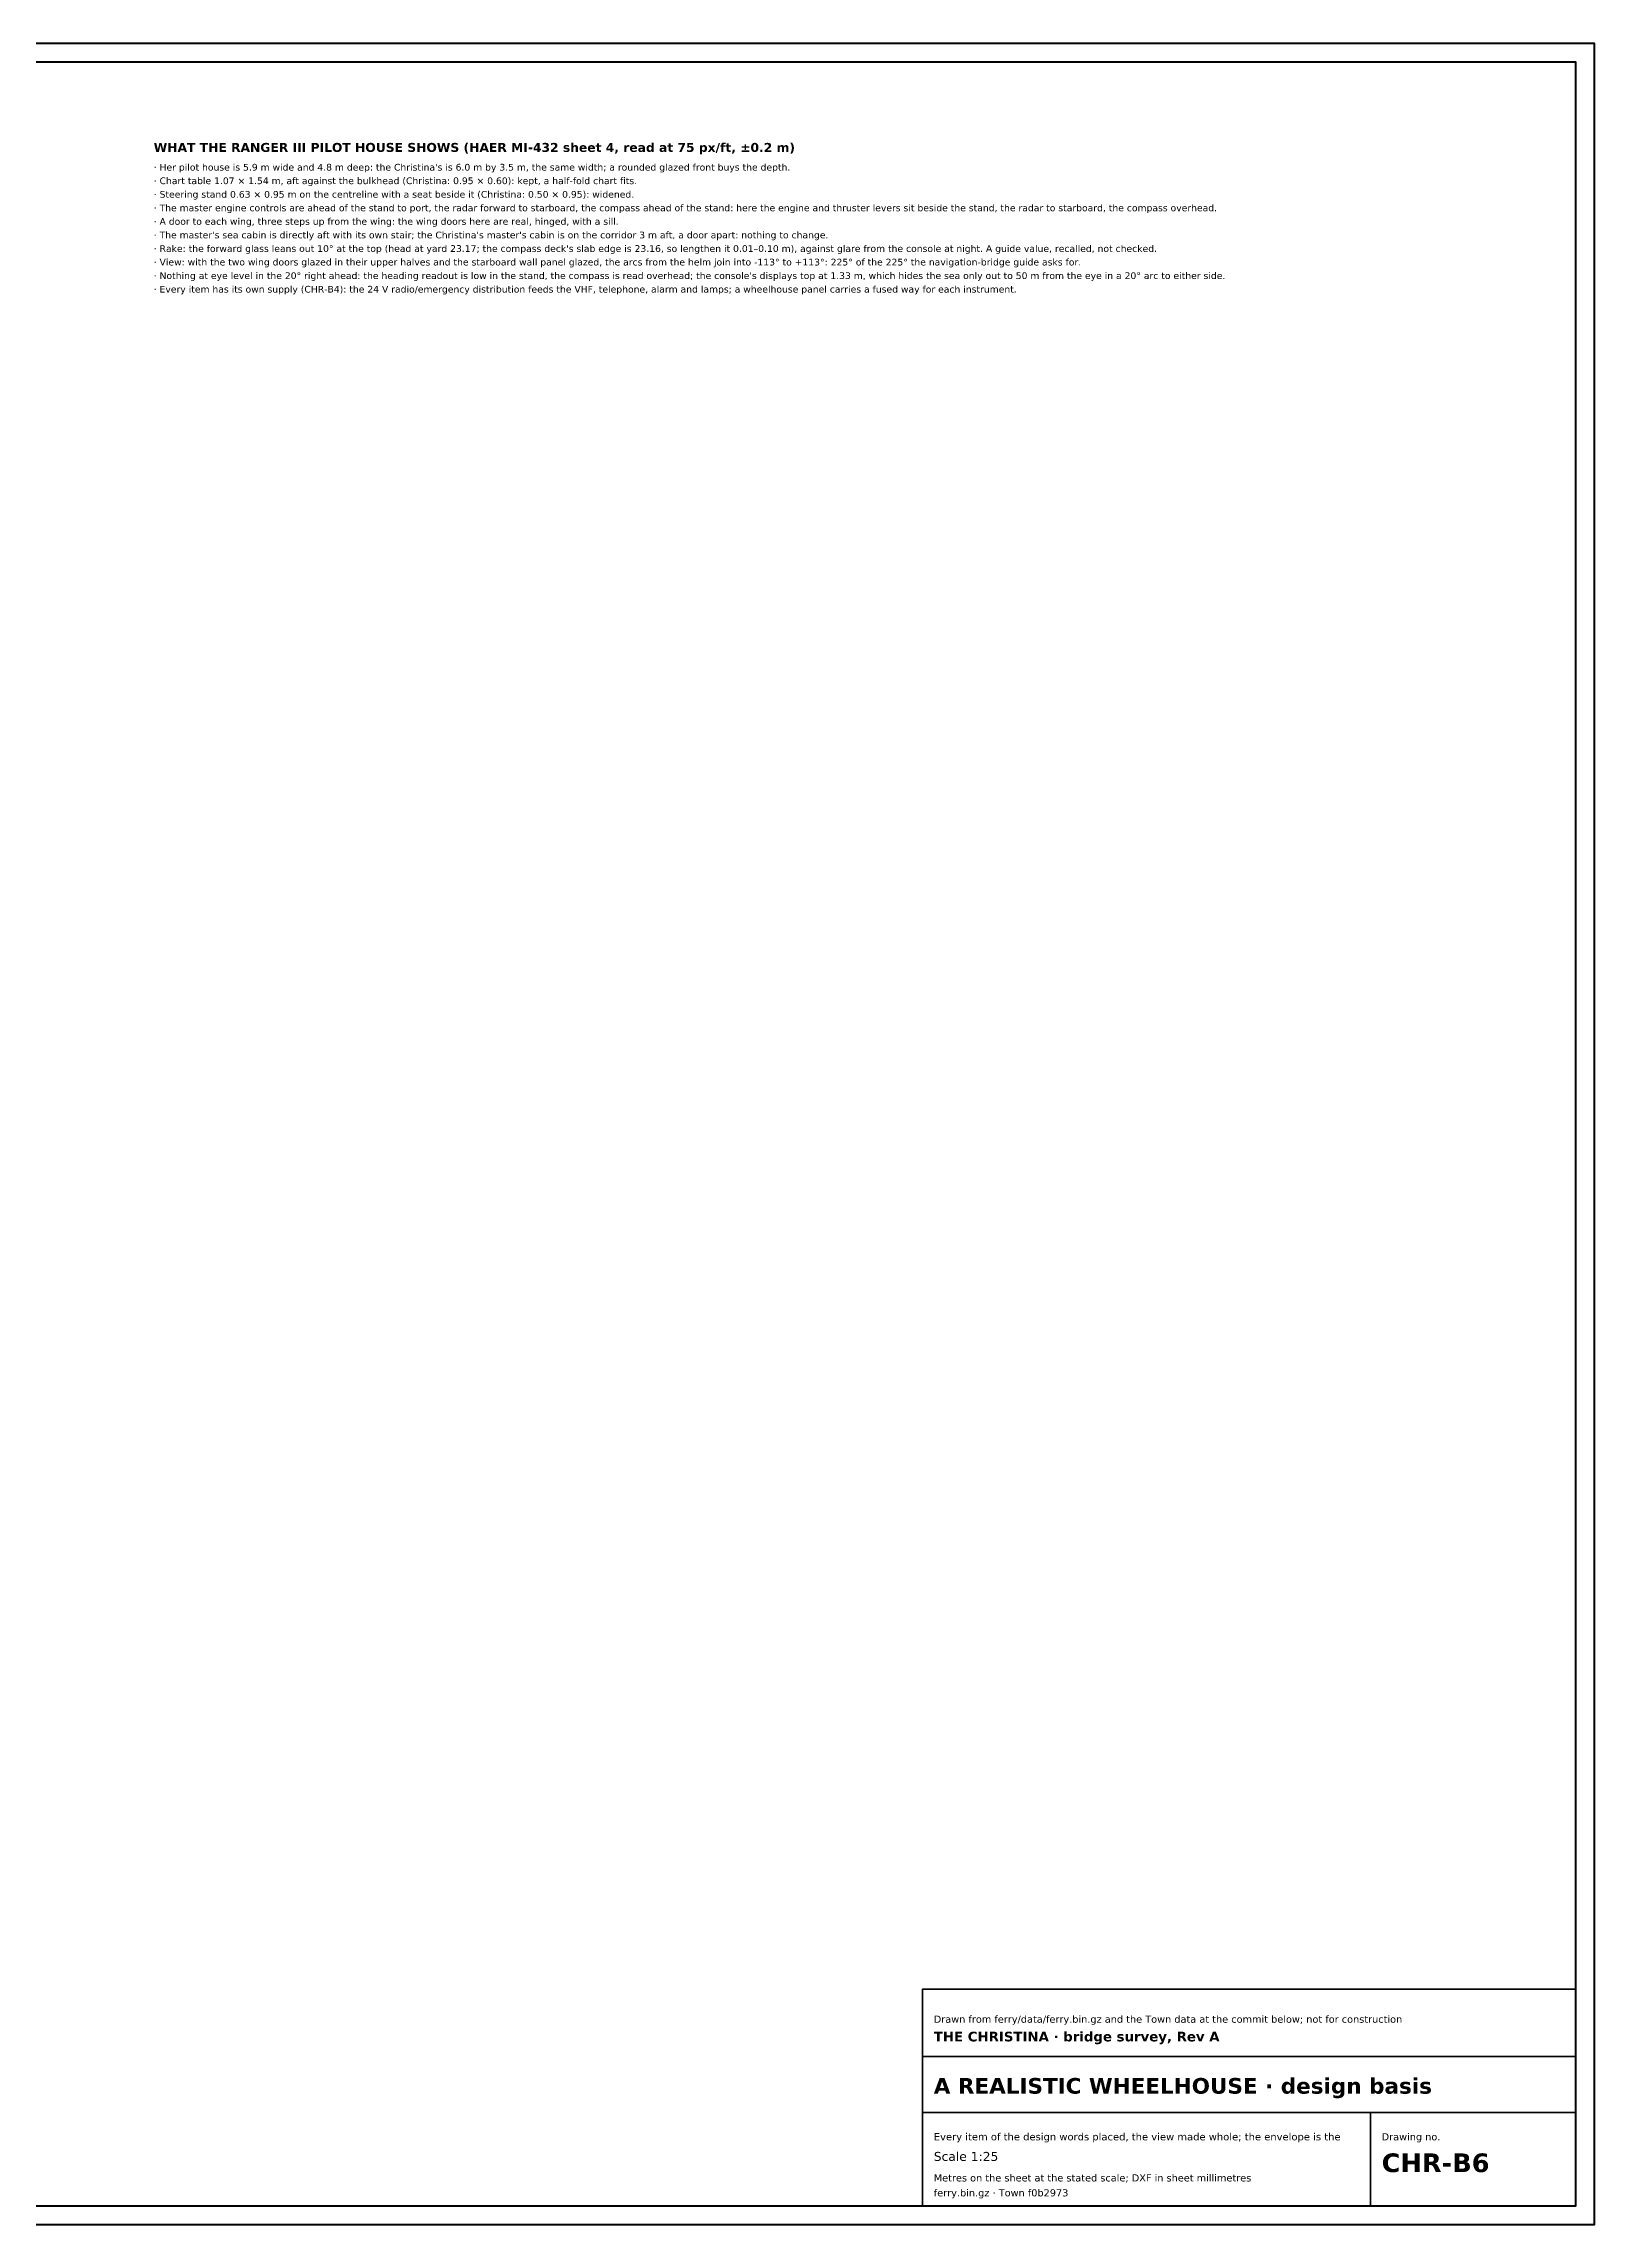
# Model space of a CAD drawing. Header units: millimetres. Extents: x 5 to 836, y 5 to 589.
# Drawn here: x 420 to 836, y 5 to 589 of the extents above; entities that cross this region are included whole.
import ezdxf

# ---------------------------------------------------------------- set-up
doc = ezdxf.new("R2010")
doc.units = ezdxf.units.MM
doc.layers.add('DIM', color=2, linetype='CONTINUOUS', lineweight=13, true_color=0x1e46a0)
for name, color, linetype, lineweight in [('FRAME', 7, 'CONTINUOUS', 50), ('TEXT', 7, 'CONTINUOUS', 18), ('TITLE', 7, 'CONTINUOUS', 35)]:
    doc.layers.add(name, color=color, linetype=linetype, lineweight=lineweight)
doc.styles.add('SANS', font='DejaVuSans.ttf')
doc.styles.add('SANSB', font='DejaVuSans-Bold.ttf')

msp = doc.modelspace()

# ---------------------------------------------------------------- linework, layer by layer
at = {"layer": 'FRAME'}
for points in [[(5, 5), (836, 5), (836, 589), (5, 589)], [(10, 10), (831, 10), (831, 584), (10, 584)]]:
    msp.add_lwpolyline(points, close=True, dxfattribs=at)
at = {"layer": 'TITLE'}
for p, q in [((656, 50), (831, 50)), ((656, 35), (831, 35)), ((776, 10), (776, 35))]:
    msp.add_line(p, q, dxfattribs=at)
msp.add_lwpolyline([(656, 10), (831, 10), (831, 68), (656, 68)], close=True, dxfattribs=at)

# ---------------------------------------------------------------- texts
at = {"layer": 'DIM', "style": 'SANS'}
for s, p in [("· Rake: the forward glass leans out 10° at the top (head at yard 23.17; the compass deck's slab edge is 23.16, so lengthen it 0.01–0.10 m), against glare from the console at night. A guide value, recalled, not checked.", (450, 533.22)), ('· View: with the two wing doors glazed in their upper halves and the starboard wall panel glazed, the arcs from the helm join into -113° to +113°: 225° of the 225° the navigation-bridge guide asks for.', (450, 529.59)), ("· Nothing at eye level in the 20° right ahead: the heading readout is low in the stand, the compass is read overhead; the console's displays top at 1.33 m, which hides the sea only out to 50 m from the eye in a 20° arc to either side.", (450, 525.96)), ('· Every item has its own supply (CHR-B4): the 24 V radio/emergency distribution feeds the VHF, telephone, alarm and lamps; a wheelhouse panel carries a fused way for each instrument.', (450, 522.33))]:
    msp.add_text(s, height=1.8, dxfattribs=at).set_placement(p)
at = {"layer": 'TEXT'}
for s, height, style, p in [('WHAT THE RANGER III PILOT HOUSE SHOWS (HAER MI-432 sheet 4, read at 75 px/ft, ±0.2 m)', 2.4, 'SANSB', (450, 560)), ("· Her pilot house is 5.9 m wide and 4.8 m deep: the Christina's is 6.0 m by 3.5 m, the same width; a rounded glazed front buys the depth.", 1.8, 'SANS', (450, 555)), ('· Chart table 1.07 × 1.54 m, aft against the bulkhead (Christina: 0.95 × 0.60): kept, a half-fold chart fits.', 1.8, 'SANS', (450, 551.37)), ('· Steering stand 0.63 × 0.95 m on the centreline with a seat beside it (Christina: 0.50 × 0.95): widened.', 1.8, 'SANS', (450, 547.74)), ('· The master engine controls are ahead of the stand to port, the radar forward to starboard, the compass ahead of the stand: here the engine and thruster levers sit beside the stand, the radar to starboard, the compass overhead.', 1.8, 'SANS', (450, 544.11)), ('· A door to each wing, three steps up from the wing: the wing doors here are real, hinged, with a sill.', 1.8, 'SANS', (450, 540.48)), ("· The master's sea cabin is directly aft with its own stair; the Christina's master's cabin is on the corridor 3 m aft, a door apart: nothing to change.", 1.8, 'SANS', (450, 536.85)), ('Drawn from ferry/data/ferry.bin.gz and the Town data at the commit below; not for construction', 1.9, 'SANS', (659, 59)), ('THE CHRISTINA · bridge survey, Rev A', 2.6, 'SANSB', (659, 54)), ('A REALISTIC WHEELHOUSE · design basis', 4.2, 'SANSB', (659, 40)), ('Every item of the design words placed, the view made whole; the envelope is the ', 1.9444, 'SANS', (659, 27.5)), ('Drawing no.', 1.9, 'SANS', (779, 27.5)), ('Scale 1:25', 2.4, 'SANS', (659, 22)), ('CHR-B6', 5, 'SANSB', (779, 19)), ('Metres on the sheet at the stated scale; DXF in sheet millimetres', 1.9, 'SANS', (659, 16.5)), ('ferry.bin.gz · Town f0b2973', 1.9, 'SANS', (659, 12.5))]:
    msp.add_text(s, height=height, dxfattribs=dict(at, style=style)).set_placement(p)

doc.saveas('drawing.dxf')
